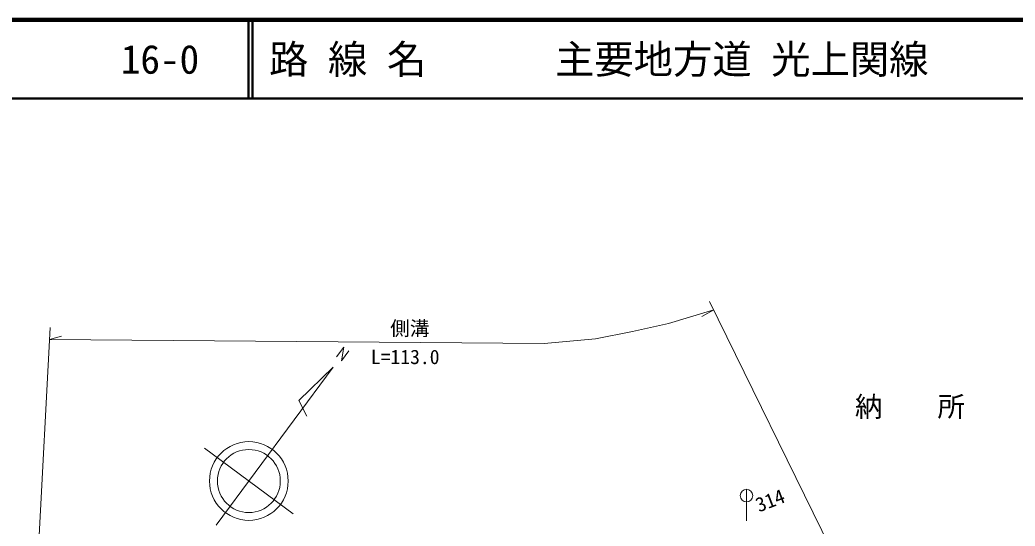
# Model space of a CAD drawing. Units: millimetres, scale not verified. Extents: x 40000 to 680000, y 20000 to 380000.
# Drawn here: x 148695 to 275240, y 315711 to 380000 of the extents above; entities that cross this region are included whole.
import ezdxf
from ezdxf.enums import TextEntityAlignment as Align

# ---------------------------------------------------------------- set-up
doc = ezdxf.new("R2010")
doc.units = ezdxf.units.MM
doc.header["$LTSCALE"] = 1000
doc.layers.add('M-BMK-HTXT', color=7, linetype='Continuous')
doc.layers.add('M-TTL-TXT', color=7, linetype='Continuous')
for name, color, linetype, lineweight in [('M-BMK-OTRS', 5, 'Continuous', 13), ('M-BMK-SRVR', 3, 'Continuous', 13), ('M-STR-HTXT', 7, 'Continuous', 13), ('M-STR-STRC', 7, 'Continuous', 13), ('M-TTL', 2, 'Continuous', 140), ('M-TTL-LINE', 7, 'Continuous', 50)]:
    doc.layers.add(name, color=color, linetype=linetype, lineweight=lineweight)
doc.styles.add('ＭＳ ゴシック', font='')
doc.styles.get('ＭＳ ゴシック').set_extended_font_data('MS Gothic')

msp = doc.modelspace()

# ---------------------------------------------------------------- linework, layer by layer
at = {"layer": 'M-BMK-OTRS'}
msp.add_line((262427, 291266), (236399, 344252), dxfattribs=at)
at = {"layer": 'M-BMK-SRVR'}
for p, q in [((188967, 337189), (189887, 338428)), ((189887, 338428), (189607, 336708)), ((189607, 336708), (190524, 337956)), ((188541, 335884), (173633, 315816)), ((188541, 335884), (184160, 331664)), ((184160, 331664), (185169, 329669)), ((183426, 317261), (172188, 325609))]:
    msp.add_line(p, q, dxfattribs=at)
for radius in [5000, 4000]:
    msp.add_circle((177807, 321435), radius, dxfattribs=at)
at = {"layer": 'M-STR-HTXT'}
for p, q in [((231171, 341427), (236937, 343156)), ((236937, 343156), (235404, 342324)), ((152552, 340926), (150795, 307734)), ((221890, 339499), (226584, 340422)), ((226584, 340422), (231171, 341427)), ((152473, 339429), (153977, 339837)), ((152473, 339429), (215357, 338916)), ((215357, 338916), (221890, 339499))]:
    msp.add_line(p, q, dxfattribs=at)
at = {"layer": 'M-STR-STRC'}
msp.add_line((241090, 320381), (241090, 316381), dxfattribs=at)
msp.add_circle((241090, 319581), 800, dxfattribs=at)
at = {"layer": 'M-TTL'}
msp.add_line((680000, 380000), (40000, 380000), dxfattribs=at)
at = {"layer": 'M-TTL-LINE'}
for p, q in [((177750, 380000), (177750, 370000)), ((178250, 380000), (178250, 370000)), ((40000, 370000), (680000, 370000))]:
    msp.add_line(p, q, dxfattribs=at)

# ---------------------------------------------------------------- texts
at = {"layer": 'M-BMK-HTXT', "style": 'ＭＳ ゴシック'}
msp.add_text('納\u3000\u3000所', height=2566, dxfattribs=at).set_placement((254874, 328836), align=Align.BOTTOM_LEFT)
at = {"layer": 'M-STR-HTXT', "style": 'ＭＳ ゴシック'}
for s, p in [('側溝', (195773, 339357)), ('L=113.0', (193324, 335733))]:
    msp.add_text(s, height=1833, dxfattribs=at).set_placement(p, align=Align.BOTTOM_LEFT)
at = {"layer": 'M-STR-STRC', "style": 'ＭＳ ゴシック'}
msp.add_text('314', height=1833, rotation=21, dxfattribs=at).set_placement((242869, 316927), align=Align.BOTTOM_LEFT)
at = {"layer": 'M-TTL-TXT', "style": 'ＭＳ ゴシック'}
for s, p in [('路 線 名', (180380, 375000)), ('主要地方道 光上関線', (216734, 375000)), ('16-0', (161521, 375000))]:
    msp.add_text(s, height=3666, dxfattribs=at).set_placement(p, align=Align.MIDDLE_LEFT)

doc.saveas('drawing.dxf')
